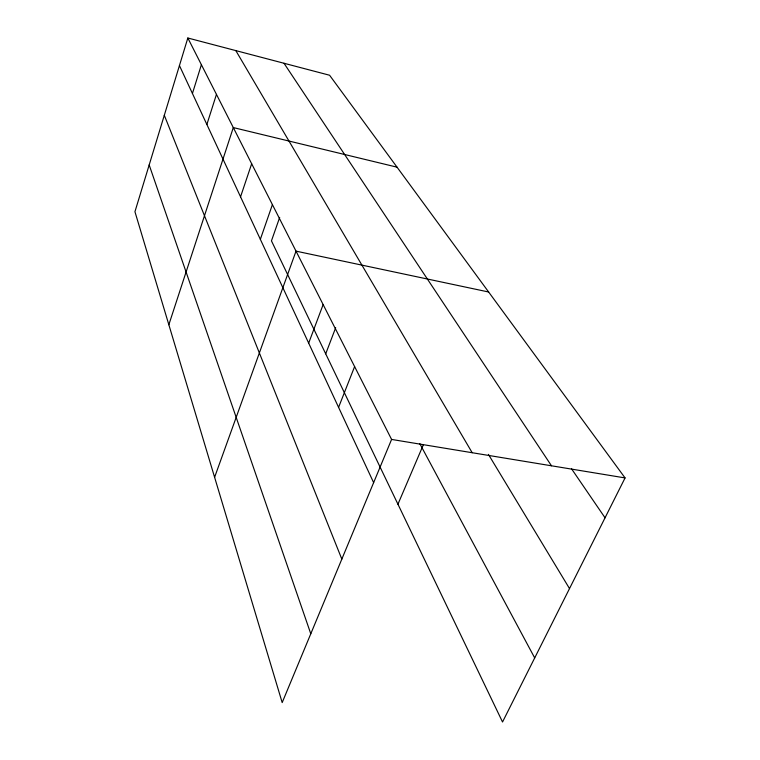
<?xml version="1.0" encoding="UTF-8"?>
<svg xmlns="http://www.w3.org/2000/svg" width="760" height="760" viewBox="0 0 760 760"><rect width="100%" height="100%" fill="white"/><g stroke="black" fill="none" stroke-linecap="round" stroke-linejoin="round"><path stroke-width="1.14" d="M187.834 38L134.938 211.717L282.188 702.582L391.59 439.432L187.834 38L329.584 75.24L625.062 477.926L502.531 722L271.453 240.863L279.68 217.417M192.432 93.48L201.391 64.704M206.872 124.478L216.457 94.382M168.843 324.729L233.301 127.575L397.034 167.171M240.549 196.811L251.665 163.751M260.348 239.343L272.403 204.62M214.605 477.289L296.02 251.142L488.632 292.001M308.674 343.13L323.142 304.579M325.707 353.837L335.683 327.731M338.58 407.36L354.616 366.595M397.936 504.222L423.434 444.581M391.59 439.432L625.062 477.926M571.596 468.882L605.045 517.797M284.002 63.27L551.484 465.794M488.414 454.375L569.515 588.582M235.818 50.607L472.188 452.722M419.834 443.697L534.698 657.922M179.436 65.569L373.635 482.638M164.302 115.273L341.829 559.122M149.178 164.939L310.783 633.792"/></g></svg>
